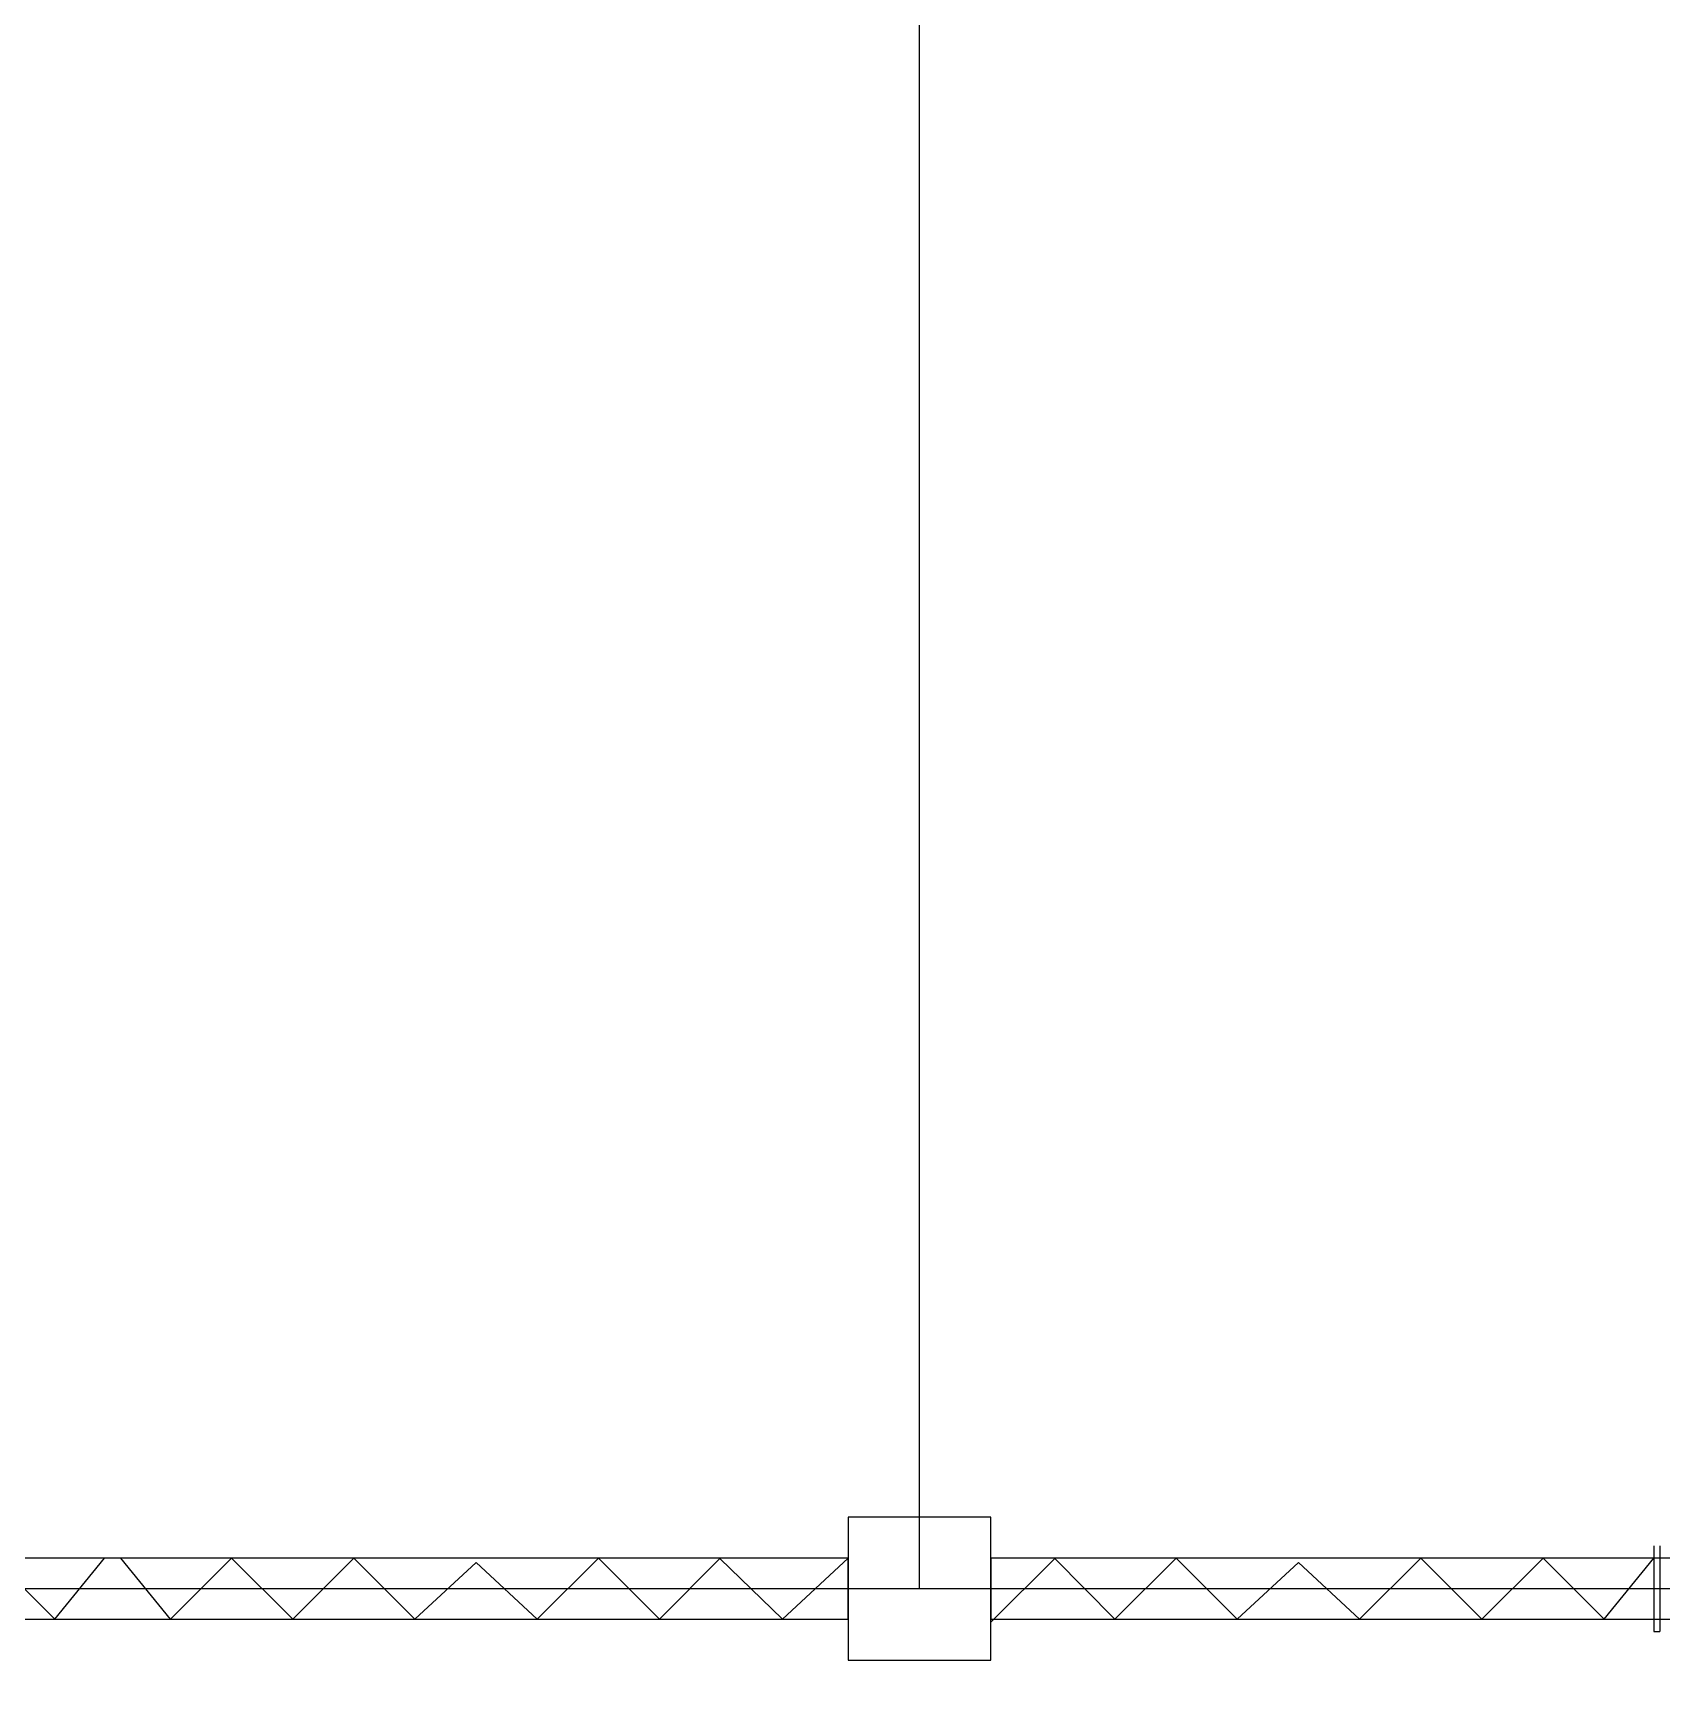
# Model space of a CAD drawing. Header units: centimetres. Extents: x -377343 to 693706, y 194584 to 813780.
# Drawn here: x 203699.6 to 204099.1, y 498024.1 to 498429.7 of the extents above; entities that cross this region are included whole.
import ezdxf

# ---------------------------------------------------------------- set-up
doc = ezdxf.new("R2010")
doc.units = ezdxf.units.CM
for name, color, linetype in [('KOLOM', 11, 'Continuous'), ('Layer1', 7, 'Continuous'), ('pintu', 235, 'Continuous'), ('PIPA', 11, 'Continuous')]:
    doc.layers.add(name, color=color, linetype=linetype)

msp = doc.modelspace()

# ---------------------------------------------------------------- linework, layer by layer
at = {"layer": 'KOLOM'}
msp.add_lwpolyline([(203899.501, 498030.691), (203934.501, 498030.691), (203934.501, 498065.691), (203899.501, 498065.691)], close=True, dxfattribs=at)
at = {"layer": 'Layer1'}
msp.add_line((203519.501, 498048.191), (205454.501, 498048.191), dxfattribs=at)
at = {"layer": 'pintu'}
for p, q in [((203917.001, 498048.191), (203917.001, 500065.691)), ((204097.067, 498058.691), (204097.067, 498037.691)), ((204098.567, 498058.691), (204098.567, 498037.691)), ((203867.999, 498055.549), (203883.407, 498040.691)), ((203883.407, 498040.691), (203899.501, 498055.691)), ((203950.135, 498055.549), (203934.501, 498039.96)), ((204097.067, 498037.691), (204098.567, 498037.691))]:
    msp.add_line(p, q, dxfattribs=at)
for points in [[(203554.501, 498040.691), (203899.501, 498040.691), (203899.501, 498055.691), (203554.501, 498055.691)], [(203934.501, 498040.691), (204279.501, 498040.691), (204279.501, 498055.691), (203934.501, 498055.691)]]:
    msp.add_lwpolyline(points, close=True, dxfattribs=at)
for points in [[(203570.135, 498055.549), (203584.9, 498040.691), (203599.9, 498055.691), (203614.9, 498040.691), (203629.9, 498054.608), (203644.9, 498040.691), (203659.9, 498055.691), (203674.9, 498040.691), (203689.9, 498055.691), (203704.9, 498040.691), (203717.067, 498055.691)], [(203867.999, 498055.549), (203853.233, 498040.691), (203838.233, 498055.691), (203823.233, 498040.691), (203808.233, 498054.608), (203793.233, 498040.691), (203778.233, 498055.691), (203763.233, 498040.691), (203748.233, 498055.691), (203733.233, 498040.691), (203721.067, 498055.691)], [(203950.135, 498055.549), (203964.9, 498040.691), (203979.9, 498055.691), (203994.9, 498040.691), (204009.9, 498054.608), (204024.9, 498040.691), (204039.9, 498055.691), (204054.9, 498040.691), (204069.9, 498055.691), (204084.9, 498040.691), (204097.067, 498055.691)]]:
    msp.add_lwpolyline(points, dxfattribs=at)
at = {"layer": 'PIPA', "lineweight": 35, "extrusion": (0, 0.816497, 0.57735), "elevation": 193451.324}
msp.add_lwpolyline([(-421704.212, -325591.681), (-159560.265, -63447.734), (377343.333, -600351.331), (-158232.47, -1135927.133), (-693706.405, -600453.199), (-454216.825, -360963.619)], dxfattribs=at)

doc.saveas('drawing.dxf')
